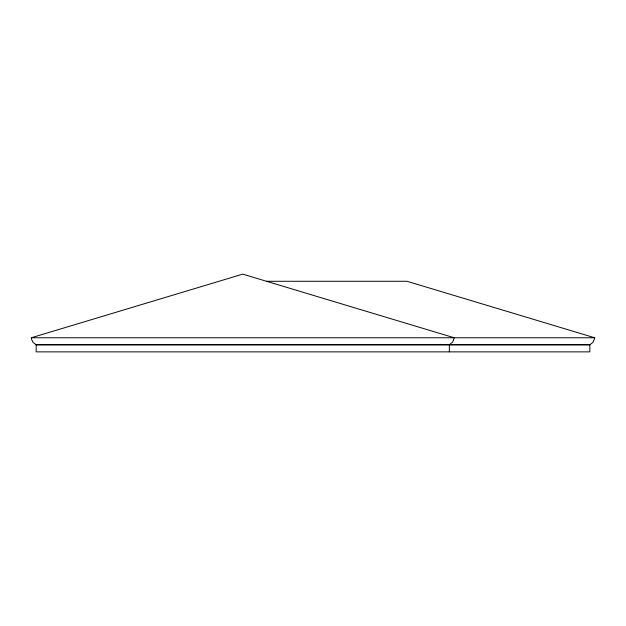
<?xml version="1.0" encoding="UTF-8"?>
<svg xmlns="http://www.w3.org/2000/svg" width="626" height="626" viewBox="0 0 626 626"><rect width="100%" height="100%" fill="white"/><g stroke="black" fill="none" stroke-linecap="round" stroke-linejoin="round"><path stroke-width="0.94" d="M266.48 281.277L406.978 281.277L594.7 337.766L594.63 338.51L592.814 342.539L589.833 344.723L36.167 344.723L33.186 342.539L31.511 339.245L31.3 337.766L242.755 274.133L454.202 337.766L452.77 341.945L449.335 344.723L449.335 351.867M31.3 337.766L594.7 337.766M36.167 344.816L589.833 344.816M589.833 344.723L589.833 351.867L36.167 351.867L36.167 344.723"/></g></svg>
